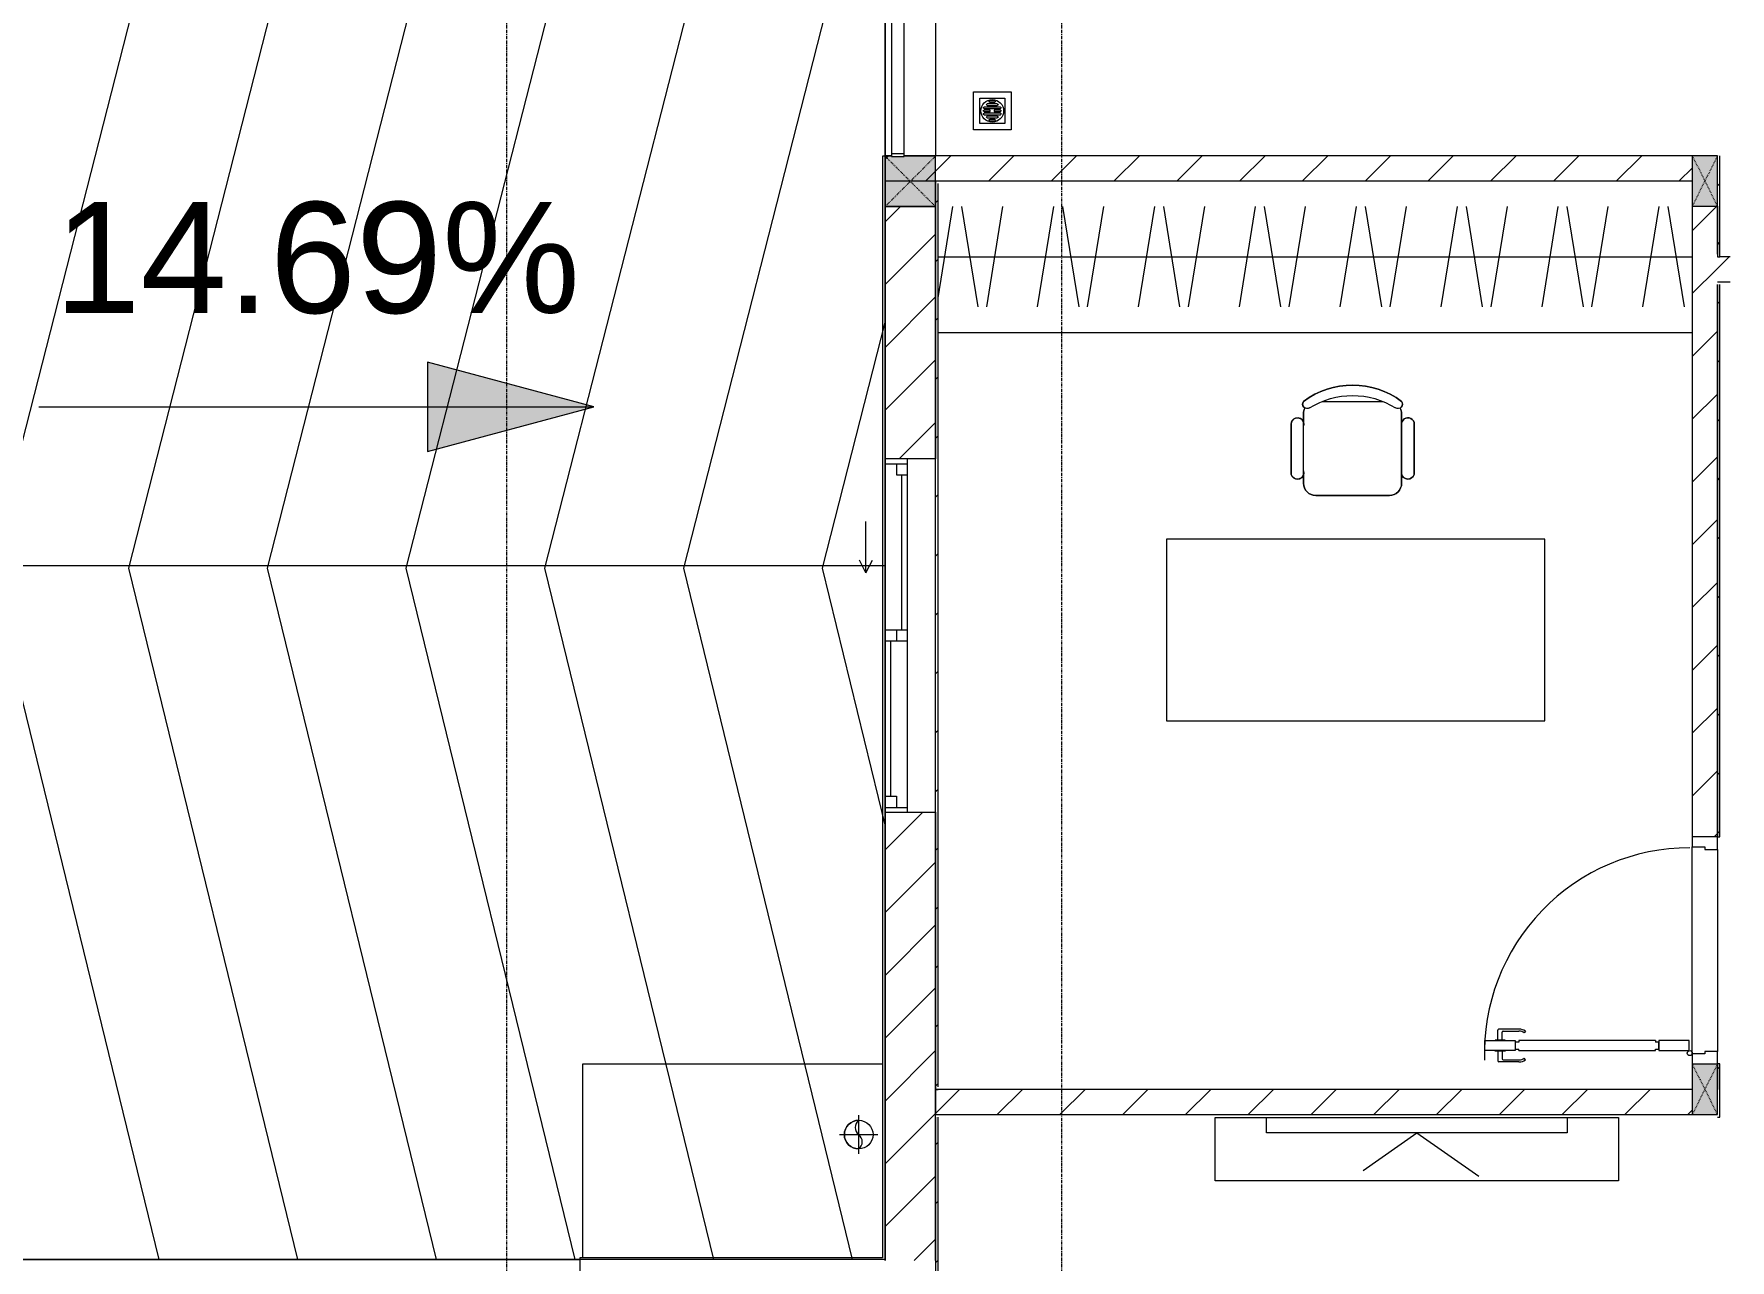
# Model space of a CAD drawing. Header units: millimetres. Extents: x 5356 to 209803, y -16346 to 109894.
# Drawn here: x 104078 to 110803, y 64260 to 69120 of the extents above; entities that cross this region are included whole.
import ezdxf

# ---------------------------------------------------------------- set-up
doc = ezdxf.new("R2010")
doc.units = ezdxf.units.MM
for name, pattern in [('Dash', [6, 3, -3]), ('Grid Line', [22.225, 12.7, -3.175, 3.175, -3.175]), ('IMPORT-CENTER _3_', [10.16, 6.35, -1.27, 1.27, -1.27]), ('IMPORT-Overhead', [3.96875, 2.38125, -1.5875])]:
    doc.linetypes.add(name, pattern=pattern)
for name, color, linetype, lineweight in [('0-1', 7, 'Continuous', 5), ('A-AREA-1', 30, 'IMPORT-Overhead', 9), ('A-DETL-GENF-1', 9, 'Continuous', 9), ('A-DETL-THIN', 151, 'Continuous', 9), ('A-DOOR-1', 9, 'Continuous', 9), ('A-FLOR', 192, 'Continuous', 9), ('A-FLOR-1', 9, 'Continuous', 9), ('A-FLOR-HRAL-1', 9, 'Continuous', 9), ('A-GLAZ', 151, 'Continuous', 9), ('A-WALL', 113, 'Continuous', 9), ('A-WALL-1', 253, 'Continuous', 18), ('A-WALL-2', 9, 'Continuous', 9), ('A-WALL-3', 113, 'Continuous', 18), ('A-WALL-PATT-1', 10, 'Continuous', 9), ('A-WALL-PATT-2', 9, 'Continuous', 9), ('A-WALL-PATT-3', 111, 'Continuous', 9), ('G-ANNO-DIMS', 111, 'Continuous', 9), ('G-IMPT', 8, 'Continuous', 9), ('G-IMPT-2', 8, 'IMPORT-CENTER _3_', 9), ('I-FURN', 30, 'Continuous', 9), ('I-FURN-1', 9, 'Continuous', 9), ('I-WALL-1', 253, 'Continuous', 18), ('M-EQPM', 50, 'Continuous', 9), ('S-COLS', 52, 'Continuous', 9), ('S-COLS-1', 254, 'Continuous', 5), ('S-COLS-2', 253, 'Continuous', 18), ('S-COLS-3', 9, 'Continuous', 9), ('S-COLS-4', 52, 'Continuous', 18), ('S-COLS-5', 52, 'Dash', 9), ('S-COLS-HDLN', 52, 'Dash', 9), ('S-COLS-HDLN-1', 9, 'Dash', 9), ('S-GRID-1', 1, 'Grid Line', 9)]:
    doc.layers.add(name, color=color, linetype=linetype, lineweight=lineweight)
doc.styles.add('Arial_4', font='arial_0.ttf', dxfattribs={"height": 440})
pattern_1 = [(45, (0, 0), (-124.4508, 124.4508), [])]
pattern_2 = [(45, (0, 0), (-116.67262, 116.67262), [])]

# ---------------------------------------------------------------- blocks, each defined once
blk = doc.blocks.new('DOOR_CW_01 CANH MO-PANEL KINH - DIW_01-900x2200-CỬA GỖ VÂN LAMINATE-553393-TKCS_MB ĐỊNH VỊ MỐC TỌA ĐỘ CÔNG TRÌNH')
at = {"layer": 'A-DETL-GENF-1'}
for p, q in [((-442, 737), (-442, 816.5)), ((-399, 820.5), (-438, 820.5)), ((-399, 831.8), (-397, 831.8)), ((-399, 792.2), (-399, 831.8)), ((-397, 872), (-357, 872)), ((-397, 752), (-397, 872)), ((-397, 792.2), (-397, 831.8)), ((-357, 872), (-357, 752)), ((-357, 792.2), (-357, 831.8)), ((-355, 831.8), (-357, 831.8)), ((-355, 792.2), (-355, 831.8)), ((-355, 820.5), (-316, 820.5)), ((-312, 737), (-312, 816.5)), ((-434, 799.5), (-434, 737)), ((-399, 803.5), (-430, 803.5)), ((-397, 792.2), (-399, 792.2)), ((-357, 752), (-397, 752)), ((-363, 752), (-391, 752)), ((-391, 752), (-391, 738)), ((-363, 738), (-363, 752)), ((-357, 792.2), (-355, 792.2)), ((-355, 803.5), (-324, 803.5)), ((-320, 799.5), (-320, 737)), ((-433.9, 711.2), (-427.3, 715.8)), ((-397, 738), (-391, 738)), ((-397, 738), (-397, 196)), ((-357, 738), (-363, 738)), ((-357, 196), (-357, 738)), ((-320.1, 711.2), (-326.7, 715.8)), ((-397, 196), (-391, 196)), ((-357, 182), (-397, 182)), ((-397, 182), (-397, 62)), ((-391, 196), (-391, 182)), ((-391, 182), (-363, 182)), ((-357, 196), (-363, 196)), ((-363, 182), (-363, 196)), ((-357, 62), (-357, 182)), ((-397, 62), (-357, 62))]:
    blk.add_line(p, q, dxfattribs=at)
blk.add_circle((-407, 60), 10, dxfattribs=at)
for centre, radius, start, end in [((-438, 816.5), 4, 90, 180), ((-407, 60), 814, 360, 92), ((-316, 816.5), 4, 0, 90), ((-430, 799.5), 4, 90, 180), ((-324, 799.5), 4, 360, 90), ((-397, 737), 45, 180, 215), ((-397, 737), 37, 180, 215), ((-357, 737), 37, 325, 0), ((-357, 737), 45, 325, 0)]:
    blk.add_arc(centre, radius, start, end, dxfattribs=at)
at = {"layer": 'A-DOOR-1'}
for p, q in [((-410, 50), (-450, 50)), ((-450, 50), (-450, -50)), ((-410, 0), (-410, 50)), ((-400, 0), (-410, 0)), ((-407, 50), (-382, 50)), ((-400, -50), (-400, 0)), ((410, 0), (400, 0)), ((400, 0), (400, -50)), ((450, 50), (410, 50)), ((410, 50), (410, 0)), ((450, -50), (450, 50)), ((-450, -50), (-400, -50)), ((400, -50), (450, -50))]:
    blk.add_line(p, q, dxfattribs=at)
blk = doc.blocks.new('TU DO LV A - TU DO LV A-348230-TKCS_MB ĐỊNH VỊ MỐC TỌA ĐỘ CÔNG TRÌNH')
at = {"layer": 'I-FURN'}
for p, q in [((0, 600), (0, 590)), ((10, 136.3), (68.9, 499)), ((169, 101), (104.4, 499)), ((202.5, 101), (267.1, 499)), ((404.3, 101), (468.9, 499)), ((569, 101), (504.4, 499)), ((602.5, 101), (667.1, 499)), ((804.3, 101), (868.9, 499)), ((969, 101), (904.4, 499)), ((1002.5, 101), (1067.1, 499)), ((1204.3, 101), (1268.9, 499)), ((1369, 101), (1304.4, 499)), ((1402.5, 101), (1467.1, 499)), ((1604.3, 101), (1668.9, 499)), ((1769, 101), (1704.4, 499)), ((1802.5, 101), (1867.1, 499)), ((2004.3, 101), (2068.9, 499)), ((2169, 101), (2104.4, 499)), ((2202.5, 101), (2267.1, 499)), ((2404.3, 101), (2468.9, 499)), ((2569, 101), (2504.4, 499)), ((2602.5, 101), (2667.1, 499)), ((2804.3, 101), (2868.9, 499)), ((2969, 101), (2904.4, 499)), ((10, 300), (3000, 300)), ((10, 0), (3000, 0))]:
    blk.add_line(p, q, dxfattribs=at)
at = {"layer": 'I-FURN-1'}
for p, q in [((0, 600), (0, 590)), ((10, 0), (3000, 0))]:
    blk.add_line(p, q, dxfattribs=at)
blk = doc.blocks.new('BAN LV A - BAN LV A_dwg_ban hoc2-348006-TKCS_MB ĐỊNH VỊ MỐC TỌA ĐỘ CÔNG TRÌNH')
at = {"layer": 'I-FURN'}
for p, q in [((145.8, 437.4), (-145.8, 437.4)), ((-243, 354.4), (-243, 162)), ((-194.4, 388.8), (-194.4, 113.4)), ((194.4, 113.4), (194.4, 388.8)), ((194.4, 351.4), (194.4, 150.8)), ((243.7, 162), (243.7, 354.4)), ((-120.5, 64.8), (120.5, 64.8))]:
    blk.add_line(p, q, dxfattribs=at)
at = {"layer": 'I-FURN', "flags": 128}
blk.add_lwpolyline([(-737.8, 610.5), (-737.8, 1330.5), (-154.9, 1330.5), (762.2, 1330.5), (762.2, 610.5)], close=True, dxfattribs=at)
at = {"layer": 'I-FURN'}
for centre, radius, start, end in [((-145.8, 388.8), 48.6, 90, 180), ((145.8, 388.8), 48.6, 360, 90), ((-218.7, 347.3), 25.3, 343.7398, 163.7398), ((219.4, 347.3), 25.3, 16.2602, 170.70537), ((-218.7, 154.9), 25.3, 163.7398, 16.2602), ((219.4, 154.9), 25.3, 189.29463, 16.2602), ((-180.2, 75.4), 17.8, 57.97259, 216.69006), ((-145.8, 113.4), 48.6, 180, 207.58444), ((0, 359.3), 318.2, 237.57575, 302.42425), ((180.2, 75.4), 17.8, 323.30994, 122.02741), ((145.8, 113.4), 48.6, 332.41556, 0), ((0, 324), 324, 233.1301, 306.8699)]:
    blk.add_arc(centre, radius, start, end, dxfattribs=at)
blk = doc.blocks.new('BAN LV A - BAN LV A_dwg-348005-TKCS_MB ĐỊNH VỊ MỐC TỌA ĐỘ CÔNG TRÌNH')
at = {"extrusion": (0, 0, -1), "zscale": -1, "rotation": 180}
blk.add_blockref('BAN LV A - BAN LV A_dwg_ban hoc2-348006-TKCS_MB ĐỊNH VỊ MỐC TỌA ĐỘ CÔNG TRÌNH', (-729, 1383.7), dxfattribs=at)
blk = doc.blocks.new('BAN LV A - BAN LV A-348231-TKCS_MB ĐỊNH VỊ MỐC TỌA ĐỘ CÔNG TRÌNH')
at = {"layer": 'I-FURN-1'}
for p, q in [((486, 1221.7), (486, 1029.3)), ((534.6, 1270.3), (534.6, 1235.9)), ((923.4, 1232.9), (923.4, 1270.3)), ((972.7, 1029.3), (972.7, 1221.7)), ((534.6, 1029.3), (534.6, 994.9)), ((923.4, 994.9), (923.4, 1032.3)), ((583.2, 946.3), (874.8, 946.3)), ((1491.2, 773.2), (-8.8, 773.2)), ((-8.8, 773.2), (-8.8, 53.2)), ((1491.2, 53.2), (1491.2, 773.2)), ((-8.8, 53.2), (1491.2, 53.2))]:
    blk.add_line(p, q, dxfattribs=at)
for centre, radius, start, end in [((729, 1059.7), 324, 53.1301, 126.8699), ((548.9, 1308.3), 17.8, 143.30994, 240.59603), ((583.2, 1270.3), 48.6, 152.41556, 180), ((909.2, 1308.3), 17.8, 299.40397, 36.69006), ((874.8, 1270.3), 48.6, 360, 27.58444), ((510.3, 1228.8), 25.3, 16.2602, 196.2602), ((948.4, 1228.8), 25.3, 343.7398, 170.70537), ((510.3, 1036.4), 25.3, 196.2602, 343.7398), ((948.4, 1036.4), 25.3, 189.29463, 343.7398), ((583.2, 994.9), 48.6, 180, 270), ((874.8, 994.9), 48.6, 270, 360)]:
    blk.add_arc(centre, radius, start, end, dxfattribs=at)
blk.add_blockref('BAN LV A - BAN LV A_dwg-348005-TKCS_MB ĐỊNH VỊ MỐC TỌA ĐỘ CÔNG TRÌNH', (0, 0))
blk = doc.blocks.new('Railing - 50 x 10mm-457210-TKCS_MB ĐỊNH VỊ MỐC TỌA ĐỘ CÔNG TRÌNH')
at = {"layer": 'A-FLOR-HRAL-1'}
for p, q in [((25, 5), (-25, 5)), ((-25, 5), (-25, -5)), ((25, -5), (25, 5)), ((-25, -5), (25, -5))]:
    blk.add_line(p, q, dxfattribs=at)
blk = doc.blocks.new('Railing - Railing-840168-TKCS_MB ĐỊNH VỊ MỐC TỌA ĐỘ CÔNG TRÌNH')
at = {"layer": 'A-FLOR-HRAL-1'}
for p, q in [((84569, 60498.3), (84569, 59383.3)), ((84619, 59383.3), (84619, 60498.3))]:
    blk.add_line(p, q, dxfattribs=at)
for p in [(84594, 60503.3), (84594, 59378.3)]:
    blk.add_blockref('Railing - 50 x 10mm-457210-TKCS_MB ĐỊNH VỊ MỐC TỌA ĐỘ CÔNG TRÌNH', p)
blk = doc.blocks.new('G1_SOF - BO TRU - 100x200-V63-TKCS_MB ĐỊNH VỊ MỐC TỌA ĐỘ CÔNG TRÌNH')
at = {"layer": 'S-COLS-3'}
blk.add_hatch(color=256, dxfattribs=at).paths.add_polyline_path([(50, -100), (50, 100), (-50, 100), (-50, -100)])
at = {"layer": 'S-COLS-2'}
for p, q in [((50, 100), (-50, 100)), ((-50, 100), (-50, -100)), ((50, -100), (50, 100)), ((-50, -100), (50, -100))]:
    blk.add_line(p, q, dxfattribs=at)
at = {"layer": 'S-COLS-HDLN-1'}
for p, q in [((50, 100), (-50, -100)), ((-50, 100), (50, -100))]:
    blk.add_line(p, q, dxfattribs=at)
blk = doc.blocks.new('RES_BAN AN - RES_BAN AN-V99-TKCS_MB ĐỊNH VỊ MỐC TỌA ĐỘ CÔNG TRÌNH')
at = {"layer": 'I-FURN-1'}
for p, q in [((0, 250), (1600, 250)), ((0, 0), (0, 250)), ((1600, 250), (1600, 0)), ((1600, 0), (0, 0))]:
    blk.add_line(p, q, dxfattribs=at)
blk = doc.blocks.new('KE TIVI-2 - KE TIVI-2-V100-TKCS_MB ĐỊNH VỊ MỐC TỌA ĐỘ CÔNG TRÌNH')
at = {"layer": 'I-FURN-1'}
for p, q in [((0, 60), (-245.7, 232.1)), ((213, 209.1), (0, 60)), ((-595.6, 60), (595.6, 60)), ((-595.6, 0), (-595.6, 60)), ((595.6, 0), (-595.6, 0)), ((595.6, 60), (595.6, 0))]:
    blk.add_line(p, q, dxfattribs=at)
blk = doc.blocks.new('NCV_TKTC_TANG 1_rvt-1-TKCS_MB ĐỊNH VỊ MỐC TỌA ĐỘ CÔNG TRÌNH')
at = {"layer": 'A-WALL-PATT-1'}
h = blk.add_hatch(dxfattribs=at)
h.set_pattern_fill('FP_2', color=256, style=0, pattern_type=2)
h.set_pattern_definition(pattern_1)
h.paths.add_polyline_path([(110652.6, 68536.9), (110652.6, 68636.9), (107527.5, 68634.6), (107527.5, 68634), (107477.5, 68636.2), (107477.5, 68636.9), (107452.6, 68636.9), (107452.6, 68536.9), (109453.7, 68536.9)])
h = blk.add_hatch(dxfattribs=at)
h.set_pattern_fill('FP_2', color=256, style=0, pattern_type=2)
h.set_pattern_definition(pattern_1)
h.paths.add_polyline_path([(110752.6, 64936.9), (110752.5, 65037.4), (110752.5, 65036.9), (110752.5, 64936.9)])
h.paths.add_polyline_path([(110702.6, 65937.4), (110752.6, 65937.4), (110752.6, 68436.9), (110652.6, 68436.9), (110652.6, 65937.4), (110664.1, 65937.4)])
h = blk.add_hatch(dxfattribs=at)
h.set_pattern_fill('FP_2', color=256, style=0, pattern_type=2)
h.set_pattern_definition(pattern_1)
h.paths.add_polyline_path([(111752.6, 68136.9), (111752.6, 68236.9), (111702.6, 68236.9), (111702.6, 68136.9), (111742.6, 68136.9)])
h.paths.add_polyline_path([(110802.6, 68136.9), (110802.6, 68236.9), (110752.6, 68236.9), (110752.6, 68136.9)])
h = blk.add_hatch(dxfattribs=at)
h.set_pattern_fill('FP_2', color=256, style=0, pattern_type=2)
h.set_pattern_definition(pattern_1)
h.paths.add_polyline_path([(110652.5, 64836.9), (110652.5, 64936.9), (107652.6, 64936.9), (107652.6, 64836.9), (109453.7, 64836.9)])
at = {"layer": 'A-WALL-PATT-2'}
h = blk.add_hatch(dxfattribs=at)
h.set_pattern_fill('FP_3', color=256, style=0, pattern_type=2)
h.set_pattern_definition(pattern_2)
h.paths.add_polyline_path([(110762.6, 68236.9), (110762.6, 68636.9), (110752.6, 68636.9), (110752.6, 68236.9)])
h = blk.add_hatch(dxfattribs=at)
h.set_pattern_fill('FP_3', color=256, style=0, pattern_type=2)
h.set_pattern_definition(pattern_2)
h.paths.add_polyline_path([(107662.6, 64936.9), (107662.6, 68526.9), (107652.6, 68526.9), (107652.6, 64936.9)])
h = blk.add_hatch(dxfattribs=at)
h.set_pattern_fill('FP_3', color=256, style=0, pattern_type=2)
h.set_pattern_definition(pattern_2)
h.paths.add_polyline_path([(110752.5, 64826.9), (110762.1, 64826.9), (110762.1, 65037.4), (110752.6, 65037.4), (110752.1, 64826.9)])
h.paths.add_polyline_path([(110762.1, 65937.4), (110762.1, 68127), (110752.6, 68127), (110752.6, 65937.4)])
h = blk.add_hatch(dxfattribs=at)
h.set_pattern_fill('FP_3', color=256, style=0, pattern_type=2)
h.set_pattern_definition(pattern_2)
h.paths.add_polyline_path([(107662.6, 61962), (107662.6, 62085.3), (107652.6, 62085.3), (107652.6, 61962)])
h.paths.add_polyline_path([(107652.6, 63885.3), (107662.6, 63885.3), (107662.6, 64826.9), (107652.6, 64826.9), (107652.6, 64526.9)])
at = {"layer": 'A-FLOR-1'}
for p, q in [((110652.6, 65077.4), (110652.6, 65897.4)), ((110752.6, 65887.4), (110752.6, 65087.4))]:
    blk.add_line(p, q, dxfattribs=at)
at = {"layer": 'A-WALL-1'}
for p, q in [((107477.5, 68636.9), (107452.6, 68636.9)), ((107452.6, 68636.9), (107452.6, 68536.9)), ((110652.6, 68636.9), (107527.5, 68636.9)), ((107452.6, 68536.9), (110652.6, 68536.9)), ((110802.6, 68236.9), (110762.6, 68236.9)), ((110652.5, 64936.9), (107652.6, 64936.9)), ((107652.6, 64936.9), (107652.6, 64836.9)), ((110752.6, 64836.9), (110752.6, 64936.9)), ((107652.6, 64836.9), (110652.5, 64836.9))]:
    blk.add_line(p, q, dxfattribs=at)
at = {"layer": 'A-WALL-2'}
for p, q in [((107452.6, 68636.9), (107452.6, 69761.9)), ((107652.6, 69751.9), (107652.6, 68636.9)), ((110652.6, 68436.9), (110652.6, 65937.4)), ((110752.6, 68247), (110752.6, 68436.9)), ((110752.6, 68436.9), (110752.6, 68236.9)), ((110752.6, 68236.9), (110762.6, 68236.9)), ((110752.6, 68136.9), (110802.6, 68136.9)), ((110752.6, 65937.4), (110752.6, 68127)), ((110752.6, 68127), (110752.6, 65937.4)), ((110652.6, 65077.4), (110652.6, 65897.4)), ((110752.6, 65887.4), (110752.6, 65087.4)), ((110752.6, 64936.9), (110752.6, 65037.4)), ((110752.6, 65037.4), (110752.6, 64936.9))]:
    blk.add_line(p, q, dxfattribs=at)
at = {"layer": 'I-WALL-1'}
for p, q in [((110762.6, 68236.9), (110762.6, 68636.9)), ((107652.6, 68526.9), (107652.6, 67435.3)), ((107662.6, 64946.9), (107662.6, 68526.9)), ((110762.1, 65937.4), (110762.1, 68127)), ((107652.6, 66035.3), (107652.6, 64936.9)), ((110752.6, 65937.4), (110762.1, 65937.4)), ((110762.1, 65037.4), (110752.6, 65037.4)), ((110762.1, 64826.9), (110762.1, 65037.4)), ((107652.6, 64936.9), (107662.6, 64936.9)), ((107652.6, 64826.9), (107652.6, 63885.3)), ((107662.6, 63885.3), (107662.6, 64826.9)), ((110752.1, 64826.9), (110762.1, 64826.9))]:
    blk.add_line(p, q, dxfattribs=at)
at = {"layer": 'A-DOOR-1', "rotation": 89.99999999999882}
blk.add_blockref('DOOR_CW_01 CANH MO-PANEL KINH - DIW_01-900x2200-CỬA GỖ VÂN LAMINATE-553393-TKCS_MB ĐỊNH VỊ MỐC TỌA ĐỘ CÔNG TRÌNH', (110702.6, 65487.4), dxfattribs=at)
at = {"layer": 'A-FLOR-HRAL-1'}
blk.add_blockref('Railing - Railing-840168-TKCS_MB ĐỊNH VỊ MỐC TỌA ĐỘ CÔNG TRÌNH', (22908.5, 9260.7), dxfattribs=at)
at = {"layer": 'I-FURN-1'}
for name, p in [('TU DO LV A - TU DO LV A-348230-TKCS_MB ĐỊNH VỊ MỐC TỌA ĐỘ CÔNG TRÌNH', (107652.6, 67936.9)), ('BAN LV A - BAN LV A-348231-TKCS_MB ĐỊNH VỊ MỐC TỌA ĐỘ CÔNG TRÌNH', (108576.8, 66344.2))]:
    blk.add_blockref(name, p, dxfattribs=at)
at = {"layer": 'I-FURN-1', "rotation": 180}
for name, p in [('RES_BAN AN - RES_BAN AN-V99-TKCS_MB ĐỊNH VỊ MỐC TỌA ĐỘ CÔNG TRÌNH', (110360.8, 64824.9)), ('KE TIVI-2 - KE TIVI-2-V100-TKCS_MB ĐỊNH VỊ MỐC TỌA ĐỘ CÔNG TRÌNH', (109560.8, 64824.9))]:
    blk.add_blockref(name, p, dxfattribs=at)
at = {"layer": 'S-COLS-3'}
for p in [(110702.6, 68536.9), (110702.5, 64936.9)]:
    blk.add_blockref('G1_SOF - BO TRU - 100x200-V63-TKCS_MB ĐỊNH VỊ MỐC TỌA ĐỘ CÔNG TRÌNH', p, dxfattribs=at)
blk = doc.blocks.new('1_FAMILY RVT - W01-WxH 1400x1400xmm-389822-TKCS_MB ĐỊNH VỊ MỐC TỌA ĐỘ CÔNG TRÌNH')
at = {"layer": 'A-GLAZ'}
for p, q in [((248.4, 172.39), (299.2, 197.79)), ((248.4, 172.39), (299.2, 146.99)), ((248.4, 172.39), (451.6, 172.39)), ((-700, 96.19), (-700, -103.81)), ((700, 96.19), (-700, 96.19)), ((-700, 96.19), (-636.5, 96.19)), ((-680.95, 96.19), (-680.95, 7.29)), ((-636.5, 96.19), (-22.225, 96.19)), ((-636.5, 96.19), (-636.5, 51.74)), ((-636.5, 73.965), (-22.225, 73.965)), ((-22.225, 7.29), (-22.225, 96.19)), ((-22.225, 96.19), (22.225, 96.19)), ((22.225, 96.19), (680.95, 96.19)), ((22.225, 96.19), (22.225, 7.29)), ((680.95, 96.19), (700, 96.19)), ((680.95, 96.19), (680.95, 7.29)), ((700, -103.81), (700, 96.19)), ((-700, 7.29), (-680.95, 7.29)), ((-636.5, 51.74), (-680.95, 51.74)), ((-680.95, 7.29), (-22.225, 7.29)), ((22.225, 51.74), (-22.225, 51.74)), ((-22.225, 7.29), (22.225, 7.29)), ((22.225, 29.515), (636.5, 29.515)), ((22.225, 7.29), (636.5, 7.29)), ((636.5, 51.74), (636.5, 7.29)), ((680.95, 51.74), (636.5, 51.74)), ((636.5, 7.29), (700, 7.29)), ((-700, -103.81), (700, -103.81))]:
    blk.add_line(p, q, dxfattribs=at)
blk = doc.blocks.new('TKTC_XREF_251221_MB TANG 1 - TKTC_XREF_260130_MB TANG 1_dwg_THU NUOC - THU NUOC-444531-TKCS_MB TẦNG 1-4202124-TKCS_MB ĐỊNH VỊ MỐC TỌA ĐỘ CÔNG TRÌNH')
at = {"layer": 'M-EQPM'}
for p, q in [((-23.3, 10.8), (40.9, 10.8)), ((40.9, 4.8), (-23.3, 4.8)), ((-11, 23.3), (28.5, 23.3)), ((28.5, 17.3), (-11, 17.3)), ((-1.1, 35.6), (18.5, 35.6)), ((18.5, 29.6), (-1.1, 29.6)), ((-23.3, -13.6), (40.9, -13.6)), ((40.9, -19.6), (-23.3, -19.6)), ((-11, -26.1), (28.5, -26.1)), ((28.5, -32.1), (-11, -32.1)), ((-1.1, -38.5), (18.5, -38.5)), ((18.5, -44.5), (-1.1, -44.5))]:
    blk.add_line(p, q, dxfattribs=at)
at = {"layer": 'M-EQPM', "flags": 128}
for points in [[(83.7, -79.4), (83.7, 70.6), (-66.3, 70.6), (-66.3, -79.4)], [(58.7, -54.4), (58.7, 45.6), (-41.3, 45.6), (-41.3, -54.4)]]:
    blk.add_lwpolyline(points, close=True, dxfattribs=at)
for points in [[(-23.3, -1.2), (0.7, -1.2), (0.7, -7.2), (-23.3, -7.2)], [(40.9, -7.2), (16.7, -7.2), (16.7, -1.2), (40.9, -1.2)]]:
    blk.add_lwpolyline(points, dxfattribs=at)
at = {"layer": 'M-EQPM'}
for centre, radius, start, end in [((8.7, -4.4), 45, 360, 180), ((8.7, -4.4), 45, 360, 180), ((-23.3, 7.8), 3, 90, 270), ((-11, 20.3), 3, 90, 270), ((-1.1, 32.6), 3, 90, 270), ((18.5, 32.6), 3, 270, 90), ((28.5, 20.3), 3, 270, 90), ((40.9, 7.8), 3, 270, 90), ((8.7, -4.4), 45, 180, 360), ((8.7, -4.4), 45, 180, 360), ((-23.3, -4.2), 3, 90, 270), ((-23.3, -16.6), 3, 90, 270), ((-11, -29.1), 3, 90, 270), ((-1.1, -41.5), 3, 90, 270), ((18.5, -41.5), 3, 270, 90), ((28.5, -29.1), 3, 270, 90), ((40.9, -4.2), 3, 270, 90), ((40.9, -16.6), 3, 270, 90)]:
    blk.add_arc(centre, radius, start, end, dxfattribs=at)
blk = doc.blocks.new('TKTC_XREF_251221_MB TANG 1 - TKTC_XREF_260130_MB TANG 1_dwg_$cc-V293-TKCS_MB ĐỊNH VỊ MỐC TỌA ĐỘ CÔNG TRÌNH')
at = {"layer": 'G-IMPT'}
blk.add_circle((0, 0), 0.5, dxfattribs=at)
for centre, radius, start, end in [((0, 0), 0.5, 90, 270), ((0.188, 0.25), 0.313, 126.8699, 233.1301), ((-0.188, -0.25), 0.313, 306.8699, 53.1301)]:
    blk.add_arc(centre, radius, start, end, dxfattribs=at)
at = {"layer": 'G-IMPT-2'}
for p, q in [((0, -0.673), (0, 0.673)), ((-0.673, 0), (0.673, 0))]:
    blk.add_line(p, q, dxfattribs=at)
blk = doc.blocks.new('TKTC_XREF_251221_MB TANG 1 - TKTC_XREF_260130_MB TANG 1_dwg-4202109-TKCS_MB ĐỊNH VỊ MỐC TỌA ĐỘ CÔNG TRÌNH')
at = {"layer": 'G-IMPT', "flags": 128}
blk.add_lwpolyline([(-95709.2, -336309.7), (-96899, -336309.7), (-96899, -337078.1)], dxfattribs=at)
at = {"extrusion": (0, 0, -1), "zscale": -1}
blk.add_blockref('TKTC_XREF_251221_MB TANG 1 - TKTC_XREF_260130_MB TANG 1_dwg_THU NUOC - THU NUOC-444531-TKCS_MB TẦNG 1-4202124-TKCS_MB ĐỊNH VỊ MỐC TỌA ĐỘ CÔNG TRÌNH', (95265.6, -332527.3), dxfattribs=at)
at = {"xscale": 113.7150000000073, "yscale": 113.7150000000073, "zscale": 113.7150000000073, "rotation": 359.9990086636432}
blk.add_blockref('TKTC_XREF_251221_MB TANG 1 - TKTC_XREF_260130_MB TANG 1_dwg_$cc-V293-TKCS_MB ĐỊNH VỊ MỐC TỌA ĐỘ CÔNG TRÌNH', (-95804, -336589.1), dxfattribs=at)
blk = doc.blocks.new('TKTC_XREF_251221_MB TANG 1 - TKTC_XREF_251221_MB TANG 1-2038492-TKCS_MB ĐỊNH VỊ MỐC TỌA ĐỘ CÔNG TRÌNH')
blk.add_blockref('TKTC_XREF_251221_MB TANG 1 - TKTC_XREF_260130_MB TANG 1_dwg-4202109-TKCS_MB ĐỊNH VỊ MỐC TỌA ĐỘ CÔNG TRÌNH', (169499.1, 384109.7))
blk = doc.blocks.new('G1_SOF - BO TRU - 200x200-3051103-TKCS_MB ĐỊNH VỊ MỐC TỌA ĐỘ CÔNG TRÌNH')
at = {"layer": 'S-COLS-HDLN'}
for p, q in [((-100, -100), (100, 100)), ((100, -100), (-100, 100))]:
    blk.add_line(p, q, dxfattribs=at)

msp = doc.modelspace()

# ---------------------------------------------------------------- hatches: boundary and pattern name
at = {"layer": 'A-WALL-PATT-3'}
h = msp.add_hatch(dxfattribs=at)
h.set_pattern_fill('FP_1', color=256, style=0, pattern_type=2)
h.set_pattern_definition(pattern_1)
h.paths.add_polyline_path([(107452.6, 64258.6), (107652.6, 64258.6), (107652.6, 66035.3), (107452.6, 66035.3), (107452.6, 64268.6)])
h.paths.add_polyline_path([(107604.6, 67435.3), (107652.6, 67435.3), (107652.6, 68435.3), (107452.6, 68435.3), (107452.6, 67435.3)])
at = {"layer": 'G-ANNO-DIMS'}
msp.add_hatch(color=256, dxfattribs=at).paths.add_polyline_path([(106297.6, 67641.7), (105637.6, 67818.6), (105637.6, 67464.9)])
at = {"layer": 'S-COLS-1'}
msp.add_hatch(color=256, dxfattribs=at).paths.add_polyline_path([(107652.4, 68435.3), (107652.4, 68635.3), (107452.4, 68635.3), (107452.4, 68435.3)])

# ---------------------------------------------------------------- linework, layer by layer
at = {"layer": 'A-AREA-1'}
msp.add_line((106242.5, 64261.9), (100752.6, 64261.9), dxfattribs=at)
at = {"layer": 'A-DETL-THIN'}
for p, q in [((104607.7, 69761.9), (103902.5, 67003)), ((105157.7, 69761.9), (104452.5, 67003)), ((105707.7, 69761.9), (105002.5, 67003)), ((106257.7, 69761.9), (105552.5, 67003)), ((106807.7, 69761.9), (106102.5, 67003)), ((107357.7, 69761.9), (106652.5, 67003)), ((107452.5, 69761.9), (107452.5, 64261.9)), ((107452.5, 67980.9), (107202.5, 67003)), ((107452.5, 67011.9), (97752.6, 67011.9)), ((103902.5, 67003), (104572.4, 64261.9)), ((104452.5, 67003), (105122.4, 64261.9)), ((105002.5, 67003), (105672.4, 64261.9)), ((105552.5, 67003), (106222.4, 64261.9)), ((106102.5, 67003), (106772.4, 64261.9)), ((106652.5, 67003), (107322.4, 64261.9)), ((107202.5, 67003), (107452.5, 65980.1)), ((107452.5, 64261.9), (100752.6, 64261.9))]:
    msp.add_line(p, q, dxfattribs=at)
at = {"layer": 'A-FLOR'}
msp.add_line((100752.6, 64261.9), (106242.5, 64261.9), dxfattribs=at)
at = {"layer": 'A-WALL'}
for p, q in [((107452.5, 64268.6), (107452.5, 68435.3)), ((107652.6, 68435.3), (107452.6, 68435.3)), ((107452.6, 68435.3), (107452.6, 67435.3)), ((107452.6, 66035.3), (107452.6, 64268.6))]:
    msp.add_line(p, q, dxfattribs=at)
at = {"layer": 'A-WALL-3'}
for p, q in [((107452.5, 68635.3), (107442.5, 68635.3)), ((107442.5, 68635.3), (107442.5, 64268.6)), ((107452.5, 68435.3), (107452.5, 68635.3)), ((107652.6, 67435.3), (107652.6, 68435.3)), ((107652.6, 64258.6), (107652.6, 66035.3)), ((106242.5, 64268.6), (106242.5, 64025.4)), ((107442.5, 64268.6), (106242.5, 64268.6)), ((107452.5, 64258.6), (107452.5, 64268.6)), ((107452.6, 64268.6), (107452.6, 64258.6))]:
    msp.add_line(p, q, dxfattribs=at)
at = {"layer": 'G-ANNO-DIMS'}
for p, q in [((106297.6, 67641.7), (105637.6, 67818.6)), ((105637.6, 67818.6), (105637.6, 67464.9)), ((104097.6, 67641.7), (106297.6, 67641.7)), ((105637.6, 67464.9), (106297.6, 67641.7))]:
    msp.add_line(p, q, dxfattribs=at)
at = {"layer": 'S-COLS'}
msp.add_line((107452.4, 68435.3), (107652.4, 68435.3), dxfattribs=at)
at = {"layer": 'S-COLS-4'}
for p, q in [((107477.5, 68635.3), (107452.4, 68635.3)), ((107452.4, 68635.3), (107452.4, 68435.3)), ((107652.4, 68635.3), (107527.5, 68635.3)), ((107652.4, 68435.3), (107652.4, 68635.3))]:
    msp.add_line(p, q, dxfattribs=at)
at = {"layer": 'S-GRID-1'}
for p, q in [((105952.6, 20960.6), (105952.6, 80482.7)), ((108152.6, 20960.6), (108152.6, 80482.7))]:
    msp.add_line(p, q, dxfattribs=at)

# ---------------------------------------------------------------- block references
at = {"layer": '0-1'}
msp.add_blockref('NCV_TKTC_TANG 1_rvt-1-TKCS_MB ĐỊNH VỊ MỐC TỌA ĐỘ CÔNG TRÌNH', (0, 0), dxfattribs=at)
at = {"layer": 'A-GLAZ', "rotation": 90}
msp.add_blockref('1_FAMILY RVT - W01-WxH 1400x1400xmm-389822-TKCS_MB ĐỊNH VỊ MỐC TỌA ĐỘ CÔNG TRÌNH', (107548.8, 66735.3), dxfattribs=at)
at = {"layer": 'M-EQPM'}
msp.add_blockref('TKTC_XREF_251221_MB TANG 1 - TKTC_XREF_251221_MB TANG 1-2038492-TKCS_MB ĐỊNH VỊ MỐC TỌA ĐỘ CÔNG TRÌNH', (33652.6, 17236.9), dxfattribs=at)
at = {"layer": 'S-COLS-5', "rotation": 180}
msp.add_blockref('G1_SOF - BO TRU - 200x200-3051103-TKCS_MB ĐỊNH VỊ MỐC TỌA ĐỘ CÔNG TRÌNH', (107552.4, 68535.3), dxfattribs=at)

# ---------------------------------------------------------------- texts
at = {"layer": 'G-ANNO-DIMS', "insert": (104158.4, 68453.7), "char_height": 440, "width": 2494.063, "attachment_point": 1, "line_spacing_factor": 0.941778, "style": 'Arial_4'}
msp.add_mtext('14.69%', dxfattribs=at)

doc.saveas('drawing.dxf')
